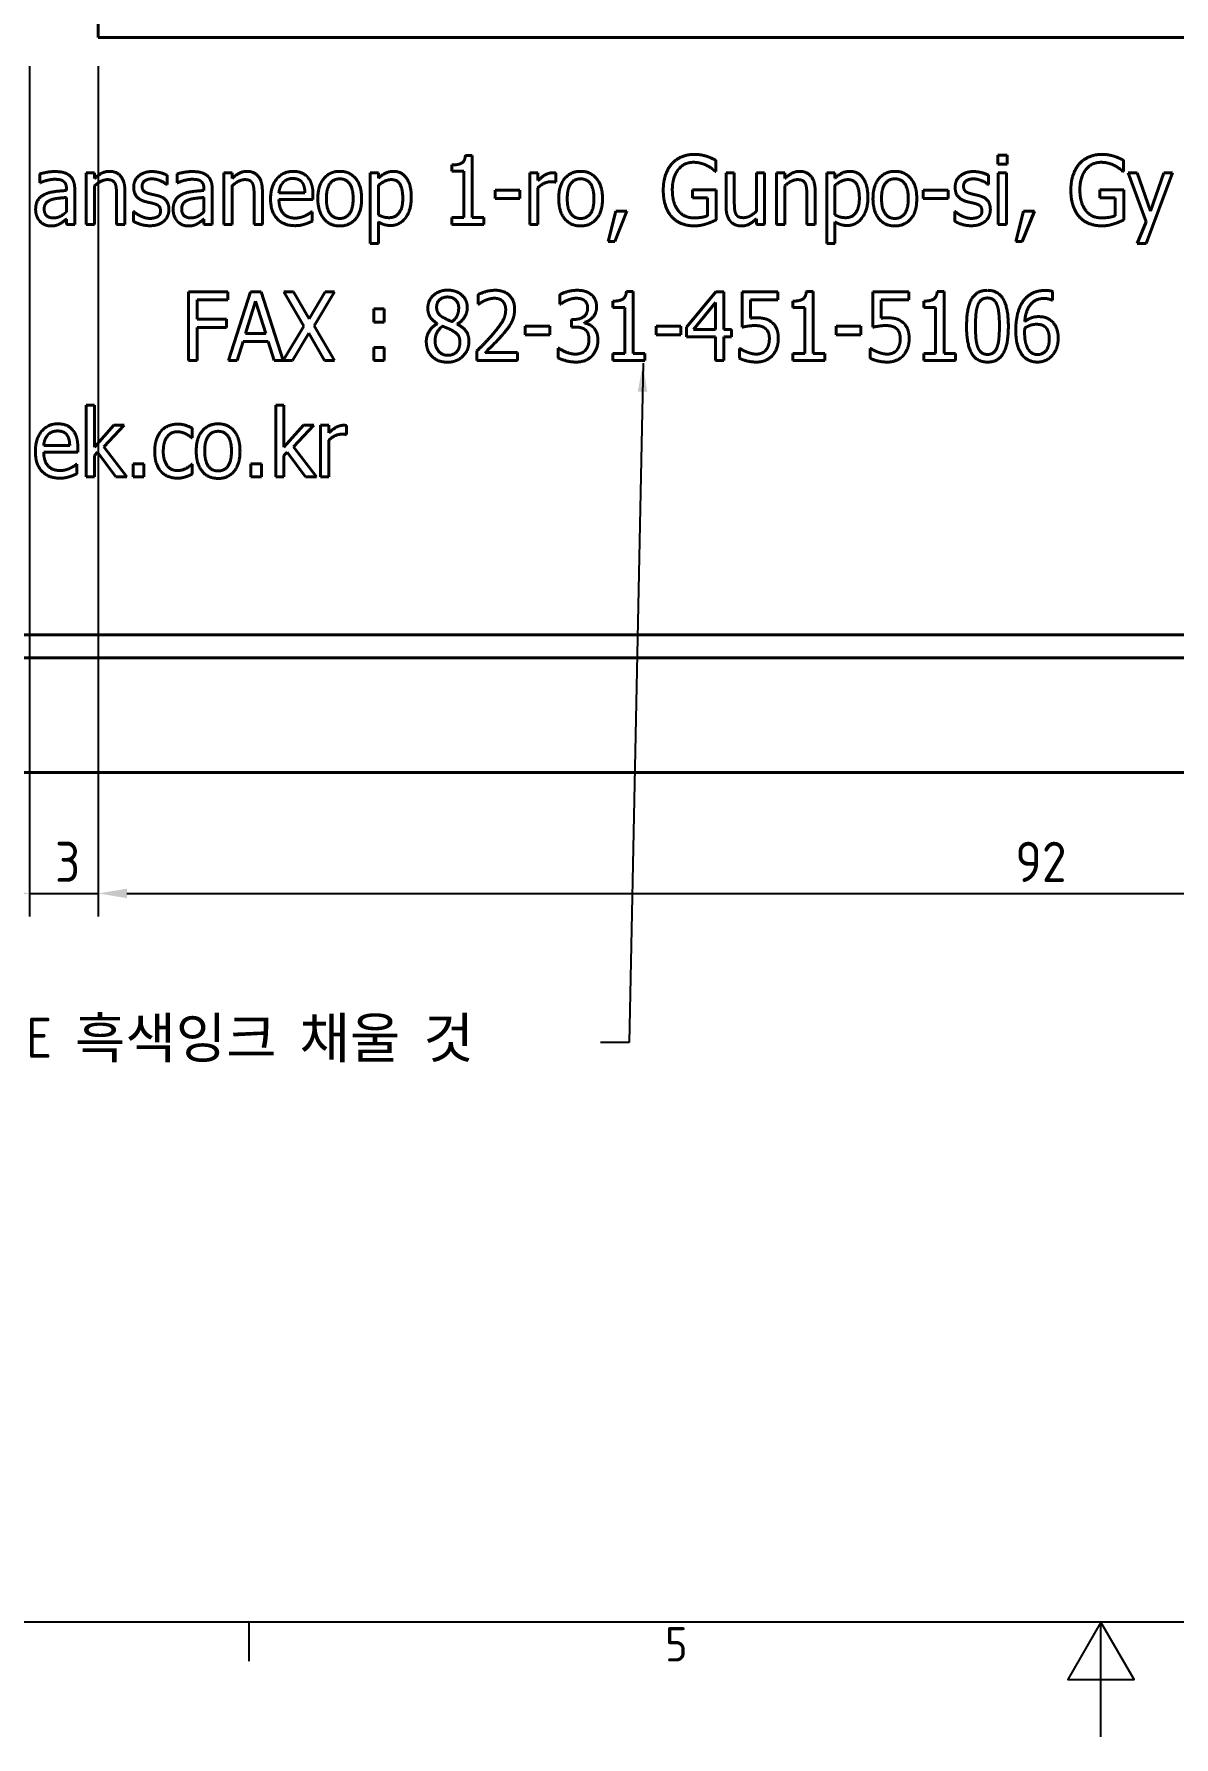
# Model space of a CAD drawing. Header units: millimetres. Extents: x 0 to 297, y 0 to 210.
# Drawn here: x 102 to 151.7, y 0 to 74.1 of the extents above; entities that cross this region are included whole.
import ezdxf

# ---------------------------------------------------------------- set-up
doc = ezdxf.new("R2010")
doc.units = ezdxf.units.MM
doc.header["$LTSCALE"] = 0.5
doc.layers.get('0').update_dxf_attribs({"color": 3, "lineweight": 25})
for name, color, linetype, lineweight in [('가시적인 것(ISO)', 3, 'Continuous', 40), ('경계(ISO)', 7, 'Continuous', 25), ('기호(ISO)', 5, 'Continuous', 25), ('치수(ISO)', 2, 'Continuous', 25)]:
    doc.layers.add(name, color=color, linetype=linetype, lineweight=lineweight)
doc.styles.add('문자 텍스트_M2B', font='isocp.shx')
doc.styles.add('치수 텍스트_PSTEK_POSCO', font='isocp.shx')
doc.dimstyles.new('치수_PSTEK_POSCO', dxfattribs={"dimscale": 0.5, "dimtxt": 3.5, "dimasz": 2.5, "dimexe": 2, "dimexo": 2.5, "dimgap": 1, "dimtad": 1, "dimrnd": 1e-08, "dimdsep": 46, "dimtxsty": '치수 텍스트_PSTEK_POSCO', "dimcen": 0.09, "dimdle": 10, "dimclrd": 7, "dimclre": 7, "dimclrt": 2, "dimadec": 1, "dimazin": 2, "dimtfac": 1, "dimtmove": 0, "dimatfit": 3, "dimfxl": 0, "dimtolj": 1, "dimlwd": -1, "dimlwe": -1, "dimarcsym": 0})
doc.dimstyles.new('치수_PSTEK_POSCO$7', dxfattribs={"dimscale": 0.5, "dimtxt": 3.5, "dimasz": 2.5, "dimexe": 2, "dimexo": 2.5, "dimgap": 1, "dimtad": 1, "dimrnd": 1e-08, "dimdsep": 46, "dimtxsty": '치수 텍스트_PSTEK_POSCO', "dimcen": 0.09, "dimdle": 10, "dimclrd": 7, "dimclre": 7, "dimclrt": 2, "dimadec": 1, "dimazin": 2, "dimtfac": 1, "dimtmove": 0, "dimatfit": 3, "dimfxl": 0, "dimtolj": 1, "dimlwd": -1, "dimlwe": -1, "dimarcsym": 0})

# ---------------------------------------------------------------- blocks, each defined once
blk = doc.blocks.new('경계 Default Border')
at = {"layer": '경계(ISO)'}
blk.add_line((222.75, 10), (222.75, 6.6), dxfattribs=at)
at = {"layer": '경계(ISO)', "flags": 128}
for points in [[(10, 10), (10, 410), (584, 410), (584, 10), (10, 10)], [(297, 0), (297, 10), (294.11, 5), (299.89, 5), (297, 10)]]:
    blk.add_lwpolyline(points, dxfattribs=at)
at = {"layer": '경계(ISO)', "color": 2, "insert": (259.02, 6.57), "char_height": 3, "attachment_point": 7, "style": '문자 텍스트_M2B'}
blk.add_mtext('5', dxfattribs=at)
blk = doc.blocks.new('*D28')
at = {"layer": 'Defpoints', "color": 0, "transparency": 16777216}
for p in [(101.815, 73.988), (104.815, 73.988), (104.815, 36.723)]:
    blk.add_point(p, dxfattribs=at)
at = {"layer": '치수(ISO)', "color": 7, "transparency": 16777216}
for p, q in [((101.815, 72.738), (101.815, 35.723)), ((104.815, 72.738), (104.815, 35.723)), ((100.565, 36.723), (99.315, 36.723)), ((101.815, 36.723), (104.815, 36.723)), ((106.065, 36.723), (107.315, 36.723))]:
    blk.add_line(p, q, dxfattribs=at)
for points in [[(100.565, 36.932), (100.565, 36.515), (101.815, 36.723)], [(106.065, 36.932), (106.065, 36.515), (104.815, 36.723)]]:
    blk.add_solid(points, dxfattribs=at)
at = {"layer": '치수(ISO)', "color": 2, "transparency": 16777216, "insert": (102.928, 38.098), "char_height": 1.75, "attachment_point": 4, "style": '치수 텍스트_PSTEK_POSCO'}
blk.add_mtext('\\A1;3', dxfattribs=at)
blk = doc.blocks.new('*D29')
at = {"layer": 'Defpoints', "color": 0, "transparency": 16777216}
for p in [(104.815, 73.988), (196.815, 73.988), (196.815, 36.723)]:
    blk.add_point(p, dxfattribs=at)
at = {"layer": '치수(ISO)', "color": 7, "transparency": 16777216}
for p, q in [((104.815, 72.738), (104.815, 35.723)), ((196.815, 72.738), (196.815, 35.723)), ((106.065, 36.723), (195.565, 36.723))]:
    blk.add_line(p, q, dxfattribs=at)
for points in [[(106.065, 36.932), (106.065, 36.515), (104.815, 36.723)], [(195.565, 36.932), (195.565, 36.515), (196.815, 36.723)]]:
    blk.add_solid(points, dxfattribs=at)
at = {"layer": '치수(ISO)', "color": 2, "transparency": 16777216, "insert": (144.768, 38.099), "char_height": 1.75, "attachment_point": 4, "style": '치수 텍스트_PSTEK_POSCO'}
blk.add_mtext('\\A1;92', dxfattribs=at)

msp = doc.modelspace()

# ---------------------------------------------------------------- linework, layer by layer
at = {"layer": '가시적인 것(ISO)'}
for p, q in [((104.8147, 73.9881), (104.8147, 121.9881)), ((196.8147, 73.9881), (104.8147, 73.9881)), ((120.2223, 68.1636), (120.2223, 68.4383)), ((120.8106, 68.8564), (121.1072, 68.8564)), ((121.1072, 68.8564), (121.1072, 66.153)), ((131.7215, 68.6425), (131.7215, 68.1611)), ((144.0011, 68.4723), (144.0011, 68.8662)), ((144.0011, 68.8662), (144.4095, 68.8662)), ((144.4095, 68.4723), (144.0011, 68.4723)), ((144.4095, 68.8662), (144.4095, 68.4723)), ((149.4784, 68.6425), (149.4784, 68.1611)), ((102.2636, 67.6628), (102.2636, 68.0493)), ((102.2855, 67.6628), (102.2636, 67.6628)), ((104.296, 68.0979), (104.6558, 68.0979)), ((104.296, 65.8467), (104.296, 68.0979)), ((104.6558, 68.0979), (104.6558, 67.8475)), ((104.6558, 67.5291), (104.6558, 65.8467)), ((107.8163, 67.5825), (107.7968, 67.5825)), ((107.8163, 67.9885), (107.8163, 67.5825)), ((108.2539, 67.6628), (108.2539, 68.0493)), ((108.2758, 67.6628), (108.2539, 67.6628)), ((110.2863, 68.0979), (110.6461, 68.0979)), ((110.2863, 65.8467), (110.2863, 68.0979)), ((110.6461, 68.0979), (110.6461, 67.8475)), ((110.6461, 67.5291), (110.6461, 65.8467)), ((116.6607, 68.0979), (117.0205, 68.0979)), ((116.6607, 65.0177), (116.6607, 68.0979)), ((117.0205, 68.0979), (117.0205, 67.8621)), ((117.0205, 67.5461), (117.0205, 66.2673)), ((120.7401, 68.1636), (120.2223, 68.1636)), ((120.7401, 66.153), (120.7401, 68.1636)), ((123.6137, 68.0979), (123.9735, 68.0979)), ((123.6137, 65.8467), (123.6137, 68.0979)), ((123.9735, 68.0979), (123.9735, 67.7624)), ((124.7466, 67.6919), (124.7271, 67.6919)), ((124.7466, 68.0858), (124.7466, 67.6919)), ((131.7215, 68.1611), (131.6899, 68.1611)), ((132.1664, 66.6368), (132.1664, 68.0979)), ((132.1664, 68.0979), (132.5262, 68.0979)), ((132.5262, 68.0979), (132.5262, 66.8143)), ((133.4865, 66.4156), (133.4865, 68.0979)), ((133.4865, 68.0979), (133.8463, 68.0979)), ((133.8463, 68.0979), (133.8463, 65.8467)), ((134.3665, 65.8467), (134.3665, 68.0979)), ((134.3665, 68.0979), (134.7263, 68.0979)), ((134.7263, 68.0979), (134.7263, 67.8475)), ((134.7263, 67.5291), (134.7263, 65.8467)), ((136.5521, 65.0177), (136.5521, 68.0979)), ((136.5521, 68.0979), (136.9119, 68.0979)), ((136.9119, 68.0979), (136.9119, 67.8621)), ((136.9119, 67.5461), (136.9119, 66.2673)), ((143.6023, 67.5825), (143.5829, 67.5825)), ((143.6023, 67.9885), (143.6023, 67.5825)), ((144.0229, 65.8467), (144.0229, 68.0979)), ((144.0229, 68.0979), (144.3827, 68.0979)), ((144.3827, 68.0979), (144.3827, 65.8467)), ((149.4784, 68.1611), (149.4468, 68.1611)), ((150.4654, 65.9585), (149.6899, 68.0979)), ((149.6899, 68.0979), (150.0788, 68.0979)), ((150.0788, 68.0979), (150.6599, 66.4326)), ((151.6177, 68.0979), (150.4678, 65.0177)), ((150.6599, 66.4326), (151.2409, 68.0979)), ((151.2409, 68.0979), (151.6177, 68.0979)), ((103.4305, 67.3273), (103.4305, 67.4002)), ((103.4305, 66.401), (103.4305, 67.0258)), ((103.7904, 67.3856), (103.7904, 65.8467)), ((105.6161, 65.8467), (105.6161, 67.1303)), ((105.9759, 67.3078), (105.9759, 65.8467)), ((109.4208, 67.3273), (109.4208, 67.4002)), ((109.4208, 66.401), (109.4208, 67.0258)), ((109.7806, 67.3856), (109.7806, 65.8467)), ((111.6064, 65.8467), (111.6064, 67.1303)), ((111.9662, 67.3078), (111.9662, 65.8467)), ((112.6882, 67.2227), (113.8211, 67.2227)), ((114.1712, 66.9334), (112.6882, 66.9334)), ((114.1712, 67.1401), (114.1712, 66.9334)), ((122.104, 66.9772), (122.104, 67.3419)), ((122.104, 67.3419), (123.1834, 67.3419)), ((123.1834, 66.9772), (122.104, 66.9772)), ((123.1834, 67.3419), (123.1834, 66.9772)), ((123.9735, 67.444), (123.9735, 65.8467)), ((130.7004, 67.0064), (130.7004, 67.3564)), ((130.7004, 67.3564), (131.7336, 67.3564)), ((131.3592, 67.0064), (130.7004, 67.0064)), ((131.3592, 66.2308), (131.3592, 67.0064)), ((131.7336, 67.3564), (131.7336, 66.0461)), ((135.6866, 65.8467), (135.6866, 67.1303)), ((136.0464, 67.3078), (136.0464, 65.8467)), ((140.7579, 66.9772), (140.7579, 67.3419)), ((140.7579, 67.3419), (141.8374, 67.3419)), ((141.8374, 66.9772), (140.7579, 66.9772)), ((141.8374, 67.3419), (141.8374, 66.9772)), ((148.4573, 67.0064), (148.4573, 67.3564)), ((148.4573, 67.3564), (149.4905, 67.3564)), ((149.1161, 67.0064), (148.4573, 67.0064)), ((149.1161, 66.2308), (149.1161, 67.0064)), ((149.4905, 67.3564), (149.4905, 66.0461)), ((103.4305, 65.8467), (103.4305, 66.085)), ((106.3503, 65.9829), (106.3503, 66.4083)), ((106.3503, 66.4083), (106.3698, 66.4083)), ((109.4208, 65.8467), (109.4208, 66.085)), ((114.108, 66.3986), (114.1299, 66.3986)), ((114.1299, 66.3986), (114.1299, 65.9853)), ((120.2223, 65.8467), (120.2223, 66.153)), ((120.2223, 66.153), (120.7401, 66.153)), ((121.1072, 66.153), (121.6129, 66.153)), ((121.6129, 66.153), (121.6129, 65.8467)), ((127.0343, 65.1004), (127.3698, 66.4205)), ((127.8487, 66.4205), (127.3139, 65.1004)), ((127.3698, 66.4205), (127.8487, 66.4205)), ((133.4865, 65.8467), (133.4865, 66.0947)), ((142.1364, 65.9829), (142.1364, 66.4083)), ((142.1364, 66.4083), (142.1558, 66.4083)), ((144.7912, 65.1004), (145.1267, 66.4205)), ((145.6056, 66.4205), (145.0707, 65.1004)), ((145.1267, 66.4205), (145.6056, 66.4205)), ((103.7904, 65.8467), (103.4305, 65.8467)), ((104.6558, 65.8467), (104.296, 65.8467)), ((105.9759, 65.8467), (105.6161, 65.8467)), ((109.7806, 65.8467), (109.4208, 65.8467)), ((110.6461, 65.8467), (110.2863, 65.8467)), ((111.9662, 65.8467), (111.6064, 65.8467)), ((117.0205, 65.961), (117.0205, 65.0177)), ((121.6129, 65.8467), (120.2223, 65.8467)), ((123.9735, 65.8467), (123.6137, 65.8467)), ((133.8463, 65.8467), (133.4865, 65.8467)), ((134.7263, 65.8467), (134.3665, 65.8467)), ((136.0464, 65.8467), (135.6866, 65.8467)), ((136.9119, 65.961), (136.9119, 65.0177)), ((144.3827, 65.8467), (144.0229, 65.8467)), ((150.0837, 65.0177), (150.4654, 65.9585)), ((117.0205, 65.0177), (116.6607, 65.0177)), ((127.3139, 65.1004), (127.0343, 65.1004)), ((136.9119, 65.0177), (136.5521, 65.0177)), ((145.0707, 65.1004), (144.7912, 65.1004)), ((150.4678, 65.0177), (150.0837, 65.0177)), ((108.7523, 59.9201), (108.7523, 62.9201)), ((108.7523, 62.9201), (110.4589, 62.9201)), ((110.4589, 62.5651), (109.1315, 62.5651)), ((109.1315, 62.5651), (109.1315, 61.7191)), ((110.4589, 62.9201), (110.4589, 62.5651)), ((110.4857, 59.9201), (111.4459, 62.9201)), ((111.6696, 62.5116), (111.232, 61.0991)), ((111.4459, 62.9201), (111.9152, 62.9201)), ((112.1096, 61.0991), (111.6696, 62.5116)), ((111.9152, 62.9201), (112.8729, 59.9279)), ((113.7774, 61.4201), (112.8949, 62.9201)), ((112.8949, 62.9201), (113.3276, 62.9201)), ((113.3276, 62.9201), (114.0083, 61.741)), ((114.0083, 61.741), (114.7036, 62.9201)), ((115.1121, 62.9201), (114.2199, 61.4395)), ((114.7036, 62.9201), (115.1121, 62.9201)), ((121.3722, 62.3755), (121.3722, 62.8034)), ((121.3941, 62.3755), (121.3722, 62.3755)), ((124.9289, 62.3731), (124.9289, 62.7985)), ((124.9508, 62.3731), (124.9289, 62.3731)), ((127.2361, 62.2369), (127.2361, 62.5116)), ((127.8244, 62.9298), (128.121, 62.9298)), ((128.121, 62.9298), (128.121, 60.2264)), ((130.4427, 61.3739), (131.7166, 62.9201)), ((131.702, 62.446), (130.7417, 61.2742)), ((131.702, 61.2742), (131.702, 62.446)), ((131.7166, 62.9201), (132.0691, 62.9201)), ((132.0691, 62.9201), (132.0691, 61.2742)), ((132.8617, 61.3739), (132.8617, 62.9201)), ((132.8617, 62.9201), (134.4249, 62.9201)), ((134.4249, 62.5675), (133.2288, 62.5675)), ((133.2288, 62.5675), (133.2288, 61.7677)), ((134.4249, 62.9201), (134.4249, 62.5675)), ((135.0764, 62.2369), (135.0764, 62.5116)), ((135.6647, 62.9298), (135.9613, 62.9298)), ((135.9613, 62.9298), (135.9613, 60.2264)), ((138.5626, 61.3739), (138.5626, 62.9201)), ((138.5626, 62.9201), (140.1258, 62.9201)), ((140.1258, 62.5675), (138.9297, 62.5675)), ((138.9297, 62.5675), (138.9297, 61.7677)), ((140.1258, 62.9201), (140.1258, 62.5675)), ((140.7774, 62.2369), (140.7774, 62.5116)), ((141.3657, 62.9298), (141.6623, 62.9298)), ((141.6623, 62.9298), (141.6623, 60.2264)), ((146.3884, 62.5481), (146.3714, 62.5481)), ((146.3884, 62.9346), (146.3884, 62.5481)), ((109.1315, 61.7191), (110.403, 61.7191)), ((110.403, 61.7191), (110.403, 61.3641)), ((116.8187, 61.5975), (116.8187, 62.1713)), ((116.8187, 62.1713), (117.2758, 62.1713)), ((117.2758, 61.5975), (116.8187, 61.5975)), ((117.2758, 62.1713), (117.2758, 61.5975)), ((125.4322, 61.3812), (125.4322, 61.7142)), ((125.4322, 61.7142), (125.5586, 61.7142)), ((126.0011, 61.5878), (126.0011, 61.5586)), ((127.7539, 62.2369), (127.2361, 62.2369)), ((127.7539, 60.2264), (127.7539, 62.2369)), ((135.5942, 62.2369), (135.0764, 62.2369)), ((135.5942, 60.2264), (135.5942, 62.2369)), ((141.2952, 62.2369), (140.7774, 62.2369)), ((141.2952, 60.2264), (141.2952, 62.2369)), ((110.403, 61.3641), (109.1315, 61.3641)), ((109.1315, 61.3641), (109.1315, 59.9201)), ((111.232, 61.0991), (112.1096, 61.0991)), ((112.8729, 59.9279), (113.7774, 61.4201)), ((113.984, 61.1186), (113.2766, 59.9201)), ((114.6793, 59.9201), (113.984, 61.1186)), ((114.2199, 61.4395), (115.1121, 59.9201)), ((119.5878, 61.5222), (119.5878, 61.5343)), ((120.4581, 61.5173), (120.4581, 61.5051)), ((123.4168, 61.0505), (123.4168, 61.4152)), ((123.4168, 61.4152), (124.4962, 61.4152)), ((124.4962, 61.0505), (123.4168, 61.0505)), ((124.4962, 61.4152), (124.4962, 61.0505)), ((125.5951, 61.3812), (125.4322, 61.3812)), ((129.1177, 61.0505), (129.1177, 61.4152)), ((129.1177, 61.4152), (130.1972, 61.4152)), ((130.1972, 61.0505), (129.1177, 61.0505)), ((130.1972, 61.4152), (130.1972, 61.0505)), ((130.4427, 60.9508), (130.4427, 61.3739)), ((131.702, 60.9508), (130.4427, 60.9508)), ((130.7417, 61.2742), (131.702, 61.2742)), ((131.702, 59.9201), (131.702, 60.9508)), ((132.0691, 61.2742), (132.407, 61.2742)), ((132.407, 60.9508), (132.0691, 60.9508)), ((132.0691, 60.9508), (132.0691, 59.9201)), ((132.407, 61.2742), (132.407, 60.9508)), ((136.9581, 61.0505), (136.9581, 61.4152)), ((136.9581, 61.4152), (138.0375, 61.4152)), ((138.0375, 61.0505), (136.9581, 61.0505)), ((138.0375, 61.4152), (138.0375, 61.0505)), ((111.1275, 60.7588), (110.8698, 59.9201)), ((112.2166, 60.7588), (111.1275, 60.7588)), ((112.4743, 59.9201), (112.2166, 60.7588)), ((116.8187, 59.9201), (116.8187, 60.4938)), ((116.8187, 60.4938), (117.2758, 60.4938)), ((117.2758, 60.4938), (117.2758, 59.9201)), ((121.3139, 59.9201), (121.3139, 60.3455)), ((121.6712, 60.2677), (123.074, 60.2677)), ((123.074, 60.2677), (123.074, 59.9201)), ((124.8511, 60.4671), (124.8779, 60.4671)), ((124.8511, 60.0416), (124.8511, 60.4671)), ((127.2361, 59.9201), (127.2361, 60.2264)), ((127.2361, 60.2264), (127.7539, 60.2264)), ((128.121, 60.2264), (128.6267, 60.2264)), ((128.6267, 60.2264), (128.6267, 59.9201)), ((132.745, 60.027), (132.745, 60.4525)), ((132.745, 60.4525), (132.7717, 60.4525)), ((135.0764, 59.9201), (135.0764, 60.2264)), ((135.0764, 60.2264), (135.5942, 60.2264)), ((135.9613, 60.2264), (136.467, 60.2264)), ((136.467, 60.2264), (136.467, 59.9201)), ((138.4459, 60.027), (138.4459, 60.4525)), ((138.4459, 60.4525), (138.4727, 60.4525)), ((140.7774, 59.9201), (140.7774, 60.2264)), ((140.7774, 60.2264), (141.2952, 60.2264)), ((141.6623, 60.2264), (142.168, 60.2264)), ((142.168, 60.2264), (142.168, 59.9201)), ((109.1315, 59.9201), (108.7523, 59.9201)), ((110.8698, 59.9201), (110.4857, 59.9201)), ((113.2766, 59.9201), (112.4743, 59.9201)), ((115.1121, 59.9201), (114.6793, 59.9201)), ((117.2758, 59.9201), (116.8187, 59.9201)), ((123.074, 59.9201), (121.3139, 59.9201)), ((128.6267, 59.9201), (127.2361, 59.9201)), ((132.0691, 59.9201), (131.702, 59.9201)), ((136.467, 59.9201), (135.0764, 59.9201)), ((142.168, 59.9201), (140.7774, 59.9201)), ((104.2863, 54.8544), (104.2863, 57.9881)), ((104.2863, 57.9881), (104.6461, 57.9881)), ((104.6461, 57.9881), (104.6461, 56.1551)), ((112.5472, 54.8544), (112.5472, 57.9881)), ((112.5472, 57.9881), (112.907, 57.9881)), ((112.907, 57.9881), (112.907, 56.1551)), ((104.6461, 56.1551), (105.4921, 57.1056)), ((105.9395, 57.1056), (105.0618, 56.1648)), ((105.4921, 57.1056), (105.9395, 57.1056)), ((112.907, 56.1551), (113.7531, 57.1056)), ((114.2004, 57.1056), (113.3228, 56.1648)), ((113.7531, 57.1056), (114.2004, 57.1056)), ((114.4994, 54.8544), (114.4994, 57.1056)), ((114.4994, 57.1056), (114.8592, 57.1056)), ((114.8592, 57.1056), (114.8592, 56.7701)), ((115.6323, 57.0935), (115.6323, 56.6996)), ((108.9054, 56.5586), (108.8835, 56.5586)), ((108.9054, 56.9841), (108.9054, 56.5586)), ((114.8592, 56.4517), (114.8592, 54.8544)), ((115.6323, 56.6996), (115.6129, 56.6996)), ((102.4411, 56.2304), (103.574, 56.2304)), ((103.9241, 55.9411), (102.4411, 55.9411)), ((103.9241, 56.1478), (103.9241, 55.9411)), ((104.7871, 55.9411), (104.6461, 55.7953)), ((104.6461, 55.7953), (104.6461, 54.8544)), ((105.5845, 54.8544), (104.7871, 55.9411)), ((105.0618, 56.1648), (106.0586, 54.8544)), ((113.0481, 55.9411), (112.907, 55.7953)), ((112.907, 55.7953), (112.907, 54.8544)), ((113.8455, 54.8544), (113.0481, 55.9411)), ((113.3228, 56.1648), (114.3195, 54.8544)), ((103.8609, 55.4063), (103.8827, 55.4063)), ((103.8827, 55.4063), (103.8827, 54.993)), ((106.343, 54.8544), (106.343, 55.4282)), ((106.343, 55.4282), (106.8001, 55.4282)), ((106.8001, 55.4282), (106.8001, 54.8544)), ((108.8835, 55.4063), (108.9054, 55.4063)), ((108.9054, 55.4063), (108.9054, 54.9808)), ((111.4654, 54.8544), (111.4654, 55.4282)), ((111.4654, 55.4282), (111.9224, 55.4282)), ((111.9224, 55.4282), (111.9224, 54.8544)), ((104.6461, 54.8544), (104.2863, 54.8544)), ((106.0586, 54.8544), (105.5845, 54.8544)), ((106.8001, 54.8544), (106.343, 54.8544)), ((111.9224, 54.8544), (111.4654, 54.8544)), ((112.907, 54.8544), (112.5472, 54.8544)), ((114.3195, 54.8544), (113.8455, 54.8544)), ((114.8592, 54.8544), (114.4994, 54.8544)), ((195.8986, 47.9881), (57.7307, 47.9881)), ((56.8147, 46.9881), (196.8147, 46.9881)), ((206.8147, 41.9881), (46.8147, 41.9881))]:
    msp.add_line(p, q, dxfattribs=at)
for points in [[(120.2223, 68.4383), (120.5164, 68.4383), (120.7936, 68.6133), (120.8106, 68.8564)], [(129.4314, 67.3491), (129.4314, 67.7114), (129.6234, 68.2851), (129.8033, 68.4893)], [(129.8033, 68.4893), (129.9784, 68.6863), (130.4865, 68.9002), (130.7904, 68.9002)], [(130.7442, 68.555), (130.3333, 68.555), (129.8252, 67.9034), (129.8252, 67.3613)], [(131.3301, 68.414), (131.2134, 68.4748), (130.9168, 68.555), (130.7442, 68.555)], [(130.7904, 68.9002), (130.9338, 68.9002), (131.1964, 68.8564), (131.3179, 68.8175)], [(131.3179, 68.8175), (131.4127, 68.7884), (131.6485, 68.6814), (131.7215, 68.6425)], [(131.6899, 68.1611), (131.6194, 68.2268), (131.4662, 68.3459), (131.3301, 68.414)], [(147.1882, 67.3491), (147.1882, 67.7114), (147.3803, 68.2851), (147.5602, 68.4893)], [(147.5602, 68.4893), (147.7352, 68.6863), (148.2434, 68.9002), (148.5472, 68.9002)], [(148.5011, 68.555), (148.0902, 68.555), (147.5821, 67.9034), (147.5821, 67.3613)], [(149.087, 68.414), (148.9703, 68.4748), (148.6737, 68.555), (148.5011, 68.555)], [(148.5472, 68.9002), (148.6907, 68.9002), (148.9532, 68.8564), (149.0748, 68.8175)], [(149.0748, 68.8175), (149.1696, 68.7884), (149.4054, 68.6814), (149.4784, 68.6425)], [(149.4468, 68.1611), (149.3763, 68.2268), (149.2231, 68.3459), (149.087, 68.414)], [(102.2636, 68.0493), (102.3633, 68.0785), (102.7352, 68.1514), (102.9152, 68.1514)], [(102.9127, 67.8159), (102.7887, 67.8159), (102.4532, 67.7381), (102.2855, 67.6628)], [(103.2847, 67.7406), (103.2166, 67.7867), (103.0173, 67.8159), (102.9127, 67.8159)], [(102.9152, 68.1514), (103.1364, 68.1514), (103.4378, 68.0785), (103.5594, 67.9837)], [(103.4305, 67.4002), (103.4305, 67.5315), (103.3552, 67.6944), (103.2847, 67.7406)], [(103.5594, 67.9837), (103.6761, 67.8913), (103.7904, 67.5971), (103.7904, 67.3856)], [(104.6558, 67.8475), (104.8163, 68.0007), (105.1299, 68.1611), (105.3049, 68.1611)], [(105.2101, 67.8013), (105.0764, 67.8013), (104.792, 67.6506), (104.6558, 67.5291)], [(105.5481, 67.6336), (105.5043, 67.7187), (105.3463, 67.8013), (105.2101, 67.8013)], [(105.3049, 68.1611), (105.621, 68.1611), (105.9759, 67.7235), (105.9759, 67.3078)], [(105.6161, 67.1303), (105.6161, 67.2859), (105.5869, 67.5534), (105.5481, 67.6336)], [(106.36, 67.4658), (106.36, 67.7697), (106.7952, 68.1514), (107.1575, 68.1514)], [(106.8268, 66.8556), (106.5813, 66.931), (106.36, 67.2422), (106.36, 67.4658)], [(107.1502, 67.8329), (106.9727, 67.8329), (106.7271, 67.6749), (106.7271, 67.5169)], [(106.7271, 67.5169), (106.7271, 67.3735), (106.873, 67.2349), (107.0335, 67.1911)], [(107.7968, 67.5825), (107.6607, 67.6992), (107.3203, 67.8329), (107.1502, 67.8329)], [(107.1575, 68.1514), (107.3349, 68.1514), (107.6947, 68.059), (107.8163, 67.9885)], [(108.2539, 68.0493), (108.3536, 68.0785), (108.7255, 68.1514), (108.9054, 68.1514)], [(108.903, 67.8159), (108.779, 67.8159), (108.4435, 67.7381), (108.2758, 67.6628)], [(109.275, 67.7406), (109.2069, 67.7867), (109.0075, 67.8159), (108.903, 67.8159)], [(108.9054, 68.1514), (109.1267, 68.1514), (109.4281, 68.0785), (109.5497, 67.9837)], [(109.4208, 67.4002), (109.4208, 67.5315), (109.3455, 67.6944), (109.275, 67.7406)], [(109.5497, 67.9837), (109.6664, 67.8913), (109.7806, 67.5971), (109.7806, 67.3856)], [(110.6461, 67.8475), (110.8066, 68.0007), (111.1202, 68.1611), (111.2952, 68.1611)], [(111.2004, 67.8013), (111.0667, 67.8013), (110.7823, 67.6506), (110.6461, 67.5291)], [(111.5383, 67.6336), (111.4946, 67.7187), (111.3365, 67.8013), (111.2004, 67.8013)], [(111.2952, 68.1611), (111.6113, 68.1611), (111.9662, 67.7235), (111.9662, 67.3078)], [(111.6064, 67.1303), (111.6064, 67.2859), (111.5772, 67.5534), (111.5383, 67.6336)], [(112.3236, 66.9602), (112.3236, 67.5096), (112.8706, 68.1611), (113.313, 68.1611)], [(112.8657, 67.6725), (112.7831, 67.5825), (112.7004, 67.3662), (112.6882, 67.2227)], [(113.2912, 67.85), (113.1477, 67.85), (112.9459, 67.76), (112.8657, 67.6725)], [(113.6996, 67.6749), (113.6364, 67.76), (113.437, 67.85), (113.2912, 67.85)], [(113.313, 68.1611), (113.5124, 68.1611), (113.8187, 68.0396), (113.933, 67.9107)], [(113.8211, 67.2227), (113.8163, 67.3759), (113.7555, 67.5996), (113.6996, 67.6749)], [(113.933, 67.9107), (114.0497, 67.7819), (114.1712, 67.4099), (114.1712, 67.1401)], [(114.3827, 66.9723), (114.3827, 67.5363), (114.9079, 68.1611), (115.3382, 68.1611)], [(115.3382, 67.8354), (115.0586, 67.8354), (114.7547, 67.4099), (114.7547, 66.9723)], [(115.3382, 68.1611), (115.7709, 68.1611), (116.2912, 67.5388), (116.2912, 66.9723)], [(115.9192, 66.9723), (115.9192, 67.4099), (115.6177, 67.8354), (115.3382, 67.8354)], [(117.0205, 67.8621), (117.1542, 67.991), (117.4824, 68.1611), (117.6745, 68.1611)], [(117.587, 67.8013), (117.4338, 67.8013), (117.1493, 67.6579), (117.0205, 67.5461)], [(118.0829, 66.9893), (118.0829, 67.3759), (117.8495, 67.8013), (117.587, 67.8013)], [(117.6745, 68.1611), (118.044, 68.1611), (118.4549, 67.5485), (118.4549, 67.0331)], [(123.9735, 67.7624), (124.1704, 67.9472), (124.4646, 68.0979), (124.6007, 68.0979)], [(124.5351, 67.709), (124.3892, 67.709), (124.1023, 67.5752), (123.9735, 67.444)], [(124.7271, 67.6919), (124.6882, 67.7041), (124.5983, 67.709), (124.5351, 67.709)], [(124.6007, 68.0979), (124.6566, 68.0979), (124.7126, 68.0931), (124.7466, 68.0858)], [(124.8754, 66.9723), (124.8754, 67.5363), (125.4006, 68.1611), (125.8309, 68.1611)], [(125.8309, 67.8354), (125.5513, 67.8354), (125.2474, 67.4099), (125.2474, 66.9723)], [(125.8309, 68.1611), (126.2636, 68.1611), (126.7839, 67.5388), (126.7839, 66.9723)], [(126.4119, 66.9723), (126.4119, 67.4099), (126.1105, 67.8354), (125.8309, 67.8354)], [(134.7263, 67.8475), (134.8868, 68.0007), (135.2004, 68.1611), (135.3754, 68.1611)], [(135.2806, 67.8013), (135.1469, 67.8013), (134.8625, 67.6506), (134.7263, 67.5291)], [(135.6186, 67.6336), (135.5748, 67.7187), (135.4168, 67.8013), (135.2806, 67.8013)], [(135.3754, 68.1611), (135.6915, 68.1611), (136.0464, 67.7235), (136.0464, 67.3078)], [(135.6866, 67.1303), (135.6866, 67.2859), (135.6575, 67.5534), (135.6186, 67.6336)], [(136.9119, 67.8621), (137.0456, 67.991), (137.3738, 68.1611), (137.5659, 68.1611)], [(137.4784, 67.8013), (137.3252, 67.8013), (137.0408, 67.6579), (136.9119, 67.5461)], [(137.9743, 66.9893), (137.9743, 67.3759), (137.7409, 67.8013), (137.4784, 67.8013)], [(137.5659, 68.1611), (137.9354, 68.1611), (138.3463, 67.5485), (138.3463, 67.0331)], [(138.5675, 66.9723), (138.5675, 67.5363), (139.0926, 68.1611), (139.5229, 68.1611)], [(139.5229, 67.8354), (139.2434, 67.8354), (138.9395, 67.4099), (138.9395, 66.9723)], [(139.5229, 68.1611), (139.9557, 68.1611), (140.4759, 67.5388), (140.4759, 66.9723)], [(140.104, 66.9723), (140.104, 67.4099), (139.8025, 67.8354), (139.5229, 67.8354)], [(142.1461, 67.4658), (142.1461, 67.7697), (142.5813, 68.1514), (142.9435, 68.1514)], [(142.6129, 66.8556), (142.3673, 66.931), (142.1461, 67.2422), (142.1461, 67.4658)], [(142.9362, 67.8329), (142.7588, 67.8329), (142.5132, 67.6749), (142.5132, 67.5169)], [(142.5132, 67.5169), (142.5132, 67.3735), (142.6591, 67.2349), (142.8195, 67.1911)], [(143.5829, 67.5825), (143.4468, 67.6992), (143.1064, 67.8329), (142.9362, 67.8329)], [(142.9435, 68.1514), (143.121, 68.1514), (143.4808, 68.059), (143.6023, 67.9885)], [(102.0886, 66.4983), (102.0886, 66.7316), (102.2758, 67.0623), (102.4775, 67.1571)], [(102.7912, 66.9334), (102.6477, 66.8872), (102.4605, 66.6952), (102.4605, 66.525)], [(102.4775, 67.1571), (102.6575, 67.2446), (103.1485, 67.3103), (103.4305, 67.3273)], [(103.4305, 67.0258), (103.3017, 67.0137), (102.9103, 66.9723), (102.7912, 66.9334)], [(107.2109, 66.7632), (107.1429, 66.7827), (106.9192, 66.8289), (106.8268, 66.8556)], [(107.0335, 67.1911), (107.1137, 67.1692), (107.3106, 67.1255), (107.4176, 67.0987)], [(107.527, 66.4448), (107.527, 66.5809), (107.3884, 66.7171), (107.2109, 66.7632)], [(107.4176, 67.0987), (107.6558, 67.0355), (107.8941, 66.7462), (107.8941, 66.4958)], [(108.0788, 66.4983), (108.0788, 66.7316), (108.266, 67.0623), (108.4678, 67.1571)], [(108.7814, 66.9334), (108.638, 66.8872), (108.4508, 66.6952), (108.4508, 66.525)], [(108.4678, 67.1571), (108.6477, 67.2446), (109.1388, 67.3103), (109.4208, 67.3273)], [(109.4208, 67.0258), (109.292, 67.0137), (108.9006, 66.9723), (108.7814, 66.9334)], [(113.3981, 65.7957), (112.8876, 65.7957), (112.3236, 66.401), (112.3236, 66.9602)], [(112.6882, 66.9334), (112.6882, 66.542), (113.0626, 66.1263), (113.3957, 66.1263)], [(115.3382, 65.7835), (114.8933, 65.7835), (114.3827, 66.4229), (114.3827, 66.9723)], [(114.7547, 66.9723), (114.7547, 66.5469), (115.0586, 66.1093), (115.3382, 66.1093)], [(116.2912, 66.9723), (116.2912, 66.4034), (115.7709, 65.7835), (115.3382, 65.7835)], [(115.3382, 66.1093), (115.6153, 66.1093), (115.9192, 66.5396), (115.9192, 66.9723)], [(117.4921, 66.1433), (117.7717, 66.1433), (118.0829, 66.5761), (118.0829, 66.9893)], [(118.4549, 67.0331), (118.4549, 66.4691), (117.9443, 65.803), (117.5529, 65.803)], [(125.8309, 65.7835), (125.386, 65.7835), (124.8754, 66.4229), (124.8754, 66.9723)], [(125.2474, 66.9723), (125.2474, 66.5469), (125.5513, 66.1093), (125.8309, 66.1093)], [(126.7839, 66.9723), (126.7839, 66.4034), (126.2636, 65.7835), (125.8309, 65.7835)], [(125.8309, 66.1093), (126.108, 66.1093), (126.4119, 66.5396), (126.4119, 66.9723)], [(129.8033, 66.1798), (129.6234, 66.3791), (129.4314, 66.9675), (129.4314, 67.3491)], [(129.8252, 67.3613), (129.8252, 67.0598), (129.9589, 66.6077), (130.0853, 66.4521)], [(132.5262, 66.8143), (132.5262, 66.6344), (132.5505, 66.3986), (132.5942, 66.3111)], [(137.3835, 66.1433), (137.6631, 66.1433), (137.9743, 66.5761), (137.9743, 66.9893)], [(138.3463, 67.0331), (138.3463, 66.4691), (137.8357, 65.803), (137.4443, 65.803)], [(139.5229, 65.7835), (139.078, 65.7835), (138.5675, 66.4229), (138.5675, 66.9723)], [(138.9395, 66.9723), (138.9395, 66.5469), (139.2434, 66.1093), (139.5229, 66.1093)], [(140.4759, 66.9723), (140.4759, 66.4034), (139.9557, 65.7835), (139.5229, 65.7835)], [(139.5229, 66.1093), (139.8001, 66.1093), (140.104, 66.5396), (140.104, 66.9723)], [(142.997, 66.7632), (142.9289, 66.7827), (142.7053, 66.8289), (142.6129, 66.8556)], [(142.8195, 67.1911), (142.8998, 67.1692), (143.0967, 67.1255), (143.2036, 67.0987)], [(143.313, 66.4448), (143.313, 66.5809), (143.1745, 66.7171), (142.997, 66.7632)], [(143.2036, 67.0987), (143.4419, 67.0355), (143.6801, 66.7462), (143.6801, 66.4958)], [(147.5602, 66.1798), (147.3803, 66.3791), (147.1882, 66.9675), (147.1882, 67.3491)], [(147.5821, 67.3613), (147.5821, 67.0598), (147.7158, 66.6077), (147.8422, 66.4521)], [(102.2782, 65.9829), (102.1907, 66.0752), (102.0886, 66.3475), (102.0886, 66.4983)], [(102.4605, 66.525), (102.4605, 66.3305), (102.6672, 66.1336), (102.8665, 66.1336)], [(102.8665, 66.1336), (103.0343, 66.1336), (103.3114, 66.2867), (103.4305, 66.401)], [(103.4305, 66.085), (103.3868, 66.0509), (103.2385, 65.9294), (103.1704, 65.8929)], [(106.3698, 66.4083), (106.416, 66.3694), (106.5399, 66.277), (106.6421, 66.226)], [(106.6421, 66.226), (106.7344, 66.1798), (106.9532, 66.1117), (107.0724, 66.1117)], [(107.6801, 65.9974), (107.5659, 65.8978), (107.2766, 65.7932), (107.0602, 65.7932)], [(107.0724, 66.1117), (107.1575, 66.1117), (107.3544, 66.1555), (107.4006, 66.1871)], [(107.4006, 66.1871), (107.4686, 66.2333), (107.527, 66.3378), (107.527, 66.4448)], [(107.8941, 66.4958), (107.8941, 66.35), (107.7847, 66.0923), (107.6801, 65.9974)], [(108.2685, 65.9829), (108.181, 66.0752), (108.0788, 66.3475), (108.0788, 66.4983)], [(108.4508, 66.525), (108.4508, 66.3305), (108.6575, 66.1336), (108.8568, 66.1336)], [(108.8568, 66.1336), (109.0246, 66.1336), (109.3017, 66.2867), (109.4208, 66.401)], [(109.4208, 66.085), (109.3771, 66.0509), (109.2288, 65.9294), (109.1607, 65.8929)], [(113.3957, 66.1263), (113.5124, 66.1263), (113.7409, 66.1822), (113.8333, 66.226)], [(114.1299, 65.9853), (114.0667, 65.9585), (113.8795, 65.8808), (113.8041, 65.8589)], [(113.8333, 66.226), (113.9305, 66.2746), (114.0643, 66.3597), (114.108, 66.3986)], [(117.0205, 66.2673), (117.1615, 66.1968), (117.3633, 66.1433), (117.4921, 66.1433)], [(130.7855, 65.7884), (130.484, 65.7884), (129.9832, 65.9829), (129.8033, 66.1798)], [(130.0853, 66.4521), (130.2093, 66.2965), (130.5545, 66.1336), (130.7709, 66.1336)], [(130.7709, 66.1336), (130.9314, 66.1336), (131.2498, 66.1822), (131.3592, 66.2308)], [(131.7336, 66.0461), (131.6607, 66.012), (131.4176, 65.9075), (131.313, 65.8759)], [(132.3584, 65.9853), (132.2685, 66.0898), (132.1664, 66.4083), (132.1664, 66.6368)], [(132.8374, 65.7835), (132.6988, 65.7835), (132.4508, 65.8808), (132.3584, 65.9853)], [(132.5942, 66.3111), (132.638, 66.2235), (132.7912, 66.1433), (132.9322, 66.1433)], [(133.4865, 66.0947), (133.3211, 65.9415), (133.0221, 65.7835), (132.8374, 65.7835)], [(132.9322, 66.1433), (133.0635, 66.1433), (133.3625, 66.3013), (133.4865, 66.4156)], [(136.9119, 66.2673), (137.0529, 66.1968), (137.2547, 66.1433), (137.3835, 66.1433)], [(142.1558, 66.4083), (142.202, 66.3694), (142.326, 66.277), (142.4281, 66.226)], [(142.4281, 66.226), (142.5205, 66.1798), (142.7393, 66.1117), (142.8584, 66.1117)], [(143.4662, 65.9974), (143.3519, 65.8978), (143.0626, 65.7932), (142.8463, 65.7932)], [(142.8584, 66.1117), (142.9435, 66.1117), (143.1404, 66.1555), (143.1866, 66.1871)], [(143.1866, 66.1871), (143.2547, 66.2333), (143.313, 66.3378), (143.313, 66.4448)], [(143.6801, 66.4958), (143.6801, 66.35), (143.5707, 66.0923), (143.4662, 65.9974)], [(148.5424, 65.7884), (148.2409, 65.7884), (147.7401, 65.9829), (147.5602, 66.1798)], [(147.8422, 66.4521), (147.9662, 66.2965), (148.3114, 66.1336), (148.5278, 66.1336)], [(148.5278, 66.1336), (148.6882, 66.1336), (149.0067, 66.1822), (149.1161, 66.2308)], [(149.4905, 66.0461), (149.4176, 66.012), (149.1745, 65.9075), (149.0699, 65.8759)], [(102.7377, 65.7835), (102.604, 65.7835), (102.3681, 65.888), (102.2782, 65.9829)], [(103.1704, 65.8929), (103.0756, 65.8394), (102.8981, 65.7835), (102.7377, 65.7835)], [(107.0602, 65.7932), (106.8463, 65.7932), (106.4719, 65.9148), (106.3503, 65.9829)], [(108.728, 65.7835), (108.5942, 65.7835), (108.3584, 65.888), (108.2685, 65.9829)], [(109.1607, 65.8929), (109.0659, 65.8394), (108.8884, 65.7835), (108.728, 65.7835)], [(113.8041, 65.8589), (113.6996, 65.8273), (113.5294, 65.7957), (113.3981, 65.7957)], [(117.5529, 65.803), (117.3949, 65.803), (117.1493, 65.8808), (117.0205, 65.961)], [(131.313, 65.8759), (131.172, 65.8321), (130.9459, 65.7884), (130.7855, 65.7884)], [(137.4443, 65.803), (137.2863, 65.803), (137.0408, 65.8808), (136.9119, 65.961)], [(142.8463, 65.7932), (142.6323, 65.7932), (142.2579, 65.9148), (142.1364, 65.9829)], [(149.0699, 65.8759), (148.9289, 65.8321), (148.7028, 65.7884), (148.5424, 65.7884)], [(119.1745, 62.198), (119.1745, 62.5359), (119.6607, 62.9881), (120.0351, 62.9881)], [(120.0327, 62.6915), (119.8236, 62.6915), (119.5562, 62.4508), (119.5562, 62.2442)], [(120.5189, 62.2199), (120.5189, 62.4217), (120.2612, 62.6915), (120.0327, 62.6915)], [(120.0351, 62.9881), (120.4241, 62.9881), (120.8933, 62.5603), (120.8933, 62.2248)], [(121.3722, 62.8034), (121.4913, 62.8641), (121.9143, 62.9833), (122.104, 62.9833)], [(121.6688, 62.5408), (121.5886, 62.5068), (121.4403, 62.4095), (121.3941, 62.3755)], [(122.0772, 62.6356), (121.9751, 62.6356), (121.766, 62.5821), (121.6688, 62.5408)], [(122.4249, 62.5141), (122.3592, 62.5748), (122.1818, 62.6356), (122.0772, 62.6356)], [(122.104, 62.9833), (122.5027, 62.9833), (122.9549, 62.5384), (122.9549, 62.1591)], [(122.5659, 62.1372), (122.5659, 62.2637), (122.4905, 62.4533), (122.4249, 62.5141)], [(124.9289, 62.7985), (125.0529, 62.869), (125.4808, 62.9833), (125.6729, 62.9833)], [(125.2328, 62.5408), (125.1404, 62.4995), (125.0043, 62.412), (124.9508, 62.3731)], [(125.6412, 62.6356), (125.5367, 62.6356), (125.3325, 62.5821), (125.2328, 62.5408)], [(125.9889, 62.5432), (125.916, 62.5943), (125.7409, 62.6356), (125.6412, 62.6356)], [(125.6729, 62.9833), (125.8673, 62.9833), (126.1542, 62.9006), (126.2709, 62.8131)], [(126.1372, 62.2175), (126.1372, 62.3317), (126.0521, 62.4946), (125.9889, 62.5432)], [(126.2709, 62.8131), (126.3973, 62.7183), (126.5262, 62.4436), (126.5262, 62.2588)], [(127.2361, 62.5116), (127.5302, 62.5116), (127.8074, 62.6867), (127.8244, 62.9298)], [(135.0764, 62.5116), (135.3706, 62.5116), (135.6477, 62.6867), (135.6647, 62.9298)], [(140.7774, 62.5116), (141.0716, 62.5116), (141.3487, 62.6867), (141.3657, 62.9298)], [(142.6445, 61.4176), (142.6445, 62.2296), (143.0894, 62.9808), (143.5562, 62.9808)], [(143.1331, 62.3317), (143.0748, 62.1786), (143.0335, 61.7118), (143.0335, 61.4176)], [(143.5562, 62.6478), (143.3957, 62.6478), (143.1915, 62.4897), (143.1331, 62.3317)], [(143.5562, 62.9808), (144.0254, 62.9808), (144.4654, 62.2029), (144.4654, 61.4201)], [(143.9743, 62.3366), (143.916, 62.4897), (143.7166, 62.6478), (143.5562, 62.6478)], [(144.0764, 61.4201), (144.0764, 61.7288), (144.0302, 62.1834), (143.9743, 62.3366)], [(144.7887, 61.2377), (144.7887, 61.6291), (144.9419, 62.2588), (145.0999, 62.4922)], [(145.0999, 62.4922), (145.2555, 62.7207), (145.7442, 62.976), (146.0651, 62.976)], [(146.014, 62.6283), (145.6591, 62.6283), (145.2215, 62.1226), (145.1801, 61.6267)], [(146.3714, 62.5481), (146.3203, 62.5773), (146.1258, 62.6283), (146.014, 62.6283)], [(146.0651, 62.976), (146.1599, 62.976), (146.3252, 62.9565), (146.3884, 62.9346)], [(119.5878, 61.5343), (119.3787, 61.6632), (119.1745, 61.9695), (119.1745, 62.198)], [(119.5562, 62.2442), (119.5562, 62.0959), (119.6923, 61.8893), (119.8284, 61.8066)], [(119.8284, 61.8066), (119.8868, 61.7726), (120.1323, 61.6534), (120.232, 61.6194)], [(120.232, 61.6194), (120.3998, 61.7531), (120.5189, 62.0376), (120.5189, 62.2199)], [(120.8933, 62.2248), (120.8933, 62.023), (120.6696, 61.6291), (120.4581, 61.5173)], [(122.0019, 61.0675), (122.3276, 61.4444), (122.5659, 61.8966), (122.5659, 62.1372)], [(122.8066, 61.5586), (122.7361, 61.4273), (122.5367, 61.1697), (122.4273, 61.0457)], [(122.9549, 62.1591), (122.9549, 61.9816), (122.8771, 61.685), (122.8066, 61.5586)], [(125.5586, 61.7142), (125.8163, 61.7142), (126.1372, 61.9719), (126.1372, 62.2175)], [(126.5262, 62.2588), (126.5262, 62.0108), (126.2174, 61.6364), (126.0011, 61.5878)], [(126.0011, 61.5586), (126.091, 61.5392), (126.2952, 61.4517), (126.3827, 61.3641)], [(133.2288, 61.7677), (133.2968, 61.7774), (133.433, 61.7847), (133.4865, 61.7847)], [(133.4865, 61.7847), (133.7053, 61.7847), (134.0092, 61.7094), (134.1477, 61.5975)], [(134.1477, 61.5975), (134.2912, 61.4857), (134.4419, 61.1453), (134.4419, 60.8731)], [(138.9297, 61.7677), (138.9978, 61.7774), (139.134, 61.7847), (139.1874, 61.7847)], [(139.1874, 61.7847), (139.4062, 61.7847), (139.7101, 61.7094), (139.8487, 61.5975)], [(139.8487, 61.5975), (139.9921, 61.4857), (140.1429, 61.1453), (140.1429, 60.8731)], [(145.1801, 61.6267), (145.3163, 61.7264), (145.6032, 61.8358), (145.7733, 61.8358)], [(145.7733, 61.8358), (145.9411, 61.8358), (146.1915, 61.7653), (146.3276, 61.6583)], [(146.3276, 61.6583), (146.4832, 61.5343), (146.6364, 61.1502), (146.6364, 60.8925)], [(119.1064, 60.7491), (119.1064, 60.9922), (119.3544, 61.4006), (119.5878, 61.5222)], [(119.8187, 61.4201), (119.6583, 61.3107), (119.4905, 60.9849), (119.4905, 60.7782)], [(120.2369, 61.2329), (120.1712, 61.2718), (119.9549, 61.3617), (119.8187, 61.4201)], [(120.5724, 60.7175), (120.5724, 60.9022), (120.4338, 61.121), (120.2369, 61.2329)], [(120.4581, 61.5051), (120.7061, 61.3836), (120.9638, 61.0335), (120.9638, 60.7564)], [(121.3139, 60.3455), (121.5035, 60.5327), (121.8414, 60.8803), (122.0019, 61.0675)], [(122.4273, 61.0457), (122.2474, 60.839), (121.8049, 60.3966), (121.6712, 60.2677)], [(126.0229, 61.2742), (125.9427, 61.335), (125.7239, 61.3812), (125.5951, 61.3812)], [(126.1931, 60.839), (126.1931, 61.0019), (126.1032, 61.2134), (126.0229, 61.2742)], [(126.0375, 60.3722), (126.1129, 60.4622), (126.1931, 60.6761), (126.1931, 60.839)], [(126.5821, 60.8098), (126.5821, 60.6081), (126.4508, 60.2653), (126.3293, 60.134)], [(126.3827, 61.3641), (126.4703, 61.2791), (126.5821, 61.0068), (126.5821, 60.8098)], [(133.4233, 61.4468), (133.2701, 61.4468), (132.9565, 61.3957), (132.8617, 61.3739)], [(133.8925, 61.3082), (133.8098, 61.3836), (133.5716, 61.4468), (133.4233, 61.4468)], [(134.0529, 60.8755), (134.0529, 61.0359), (133.9703, 61.2402), (133.8925, 61.3082)], [(133.907, 60.3868), (133.9776, 60.4768), (134.0529, 60.715), (134.0529, 60.8755)], [(134.4419, 60.8731), (134.4419, 60.6567), (134.3106, 60.2872), (134.1915, 60.151)], [(139.1242, 61.4468), (138.9711, 61.4468), (138.6575, 61.3957), (138.5626, 61.3739)], [(139.5934, 61.3082), (139.5108, 61.3836), (139.2725, 61.4468), (139.1242, 61.4468)], [(139.7539, 60.8755), (139.7539, 61.0359), (139.6712, 61.2402), (139.5934, 61.3082)], [(139.608, 60.3868), (139.6785, 60.4768), (139.7539, 60.715), (139.7539, 60.8755)], [(140.1429, 60.8731), (140.1429, 60.6567), (140.0116, 60.2872), (139.8925, 60.151)], [(143.5562, 59.8568), (143.0845, 59.8568), (142.6445, 60.6275), (142.6445, 61.4176)], [(143.0335, 61.4176), (143.0335, 61.1016), (143.0699, 60.6786), (143.1307, 60.5132)], [(144.4654, 61.4201), (144.4654, 60.6129), (144.0205, 59.8568), (143.5562, 59.8568)], [(143.9743, 60.506), (144.0302, 60.6543), (144.0764, 61.1113), (144.0764, 61.4201)], [(145.1023, 60.1291), (144.9541, 60.292), (144.7887, 60.839), (144.7887, 61.2377)], [(145.1801, 61.3374), (145.1777, 61.2936), (145.1729, 61.211), (145.1729, 61.1478)], [(145.1729, 61.1478), (145.1729, 60.8366), (145.2895, 60.4549), (145.3746, 60.3552)], [(145.6882, 61.5027), (145.5545, 61.5027), (145.3017, 61.4176), (145.1801, 61.3374)], [(146.0529, 61.3982), (145.9776, 61.4614), (145.7879, 61.5027), (145.6882, 61.5027)], [(145.732, 60.185), (145.963, 60.185), (146.2474, 60.5303), (146.2474, 60.8755)], [(146.2474, 60.8755), (146.2474, 61.0603), (146.155, 61.3107), (146.0529, 61.3982)], [(146.6364, 60.8925), (146.6364, 60.6615), (146.4905, 60.2701), (146.369, 60.1389)], [(119.3519, 60.1097), (119.2304, 60.2312), (119.1064, 60.5619), (119.1064, 60.7491)], [(120.0351, 59.852), (119.8236, 59.852), (119.4735, 59.9857), (119.3519, 60.1097)], [(119.4905, 60.7782), (119.4905, 60.506), (119.8041, 60.151), (120.0399, 60.151)], [(120.9638, 60.7564), (120.9638, 60.3722), (120.4338, 59.852), (120.0351, 59.852)], [(120.0399, 60.151), (120.2806, 60.151), (120.5724, 60.4549), (120.5724, 60.7175)], [(124.8779, 60.4671), (124.9994, 60.3747), (125.403, 60.2045), (125.6072, 60.2045)], [(125.6072, 60.2045), (125.7239, 60.2045), (125.9573, 60.2823), (126.0375, 60.3722)], [(126.3293, 60.134), (126.2053, 59.9979), (125.8528, 59.8568), (125.6291, 59.8568)], [(132.7717, 60.4525), (132.8155, 60.4184), (132.9808, 60.3309), (133.0805, 60.292)], [(133.0805, 60.292), (133.1923, 60.2507), (133.3795, 60.2045), (133.4962, 60.2045)], [(134.1915, 60.151), (134.0699, 60.0149), (133.7126, 59.8568), (133.4913, 59.8568)], [(133.4962, 60.2045), (133.6105, 60.2045), (133.8293, 60.292), (133.907, 60.3868)], [(138.4727, 60.4525), (138.5164, 60.4184), (138.6818, 60.3309), (138.7814, 60.292)], [(138.7814, 60.292), (138.8933, 60.2507), (139.0805, 60.2045), (139.1972, 60.2045)], [(139.8925, 60.151), (139.7709, 60.0149), (139.4135, 59.8568), (139.1923, 59.8568)], [(139.1972, 60.2045), (139.3114, 60.2045), (139.5302, 60.292), (139.608, 60.3868)], [(143.1307, 60.5132), (143.1866, 60.3577), (143.3908, 60.1899), (143.5562, 60.1899)], [(143.5562, 60.1899), (143.7142, 60.1899), (143.9184, 60.3479), (143.9743, 60.506)], [(145.732, 59.8568), (145.5375, 59.8568), (145.2239, 59.993), (145.1023, 60.1291)], [(145.3746, 60.3552), (145.4573, 60.2604), (145.6323, 60.185), (145.732, 60.185)], [(146.369, 60.1389), (146.2401, 60.0003), (145.9241, 59.8568), (145.732, 59.8568)], [(125.6291, 59.8568), (125.4152, 59.8568), (124.9946, 59.9662), (124.8511, 60.0416)], [(133.4913, 59.8568), (133.2871, 59.8568), (132.8908, 59.9517), (132.745, 60.027)], [(139.1923, 59.8568), (138.9881, 59.8568), (138.5918, 59.9517), (138.4459, 60.027)], [(102.0764, 55.9679), (102.0764, 56.5173), (102.6234, 57.1688), (103.0659, 57.1688)], [(103.0659, 57.1688), (103.2652, 57.1688), (103.5716, 57.0473), (103.6858, 56.9184)], [(107.5537, 56.8504), (107.6801, 56.9987), (108.057, 57.1567), (108.2733, 57.1567)], [(108.2733, 57.1567), (108.4508, 57.1567), (108.7766, 57.0521), (108.9054, 56.9841)], [(109.0829, 55.98), (109.0829, 56.544), (109.608, 57.1688), (110.0383, 57.1688)], [(110.0383, 57.1688), (110.4711, 57.1688), (110.9913, 56.5465), (110.9913, 55.98)], [(114.8592, 56.7701), (115.0562, 56.9549), (115.3503, 57.1056), (115.4865, 57.1056)], [(115.4865, 57.1056), (115.5424, 57.1056), (115.5983, 57.1008), (115.6323, 57.0935)], [(102.6186, 56.6802), (102.5359, 56.5902), (102.4532, 56.3739), (102.4411, 56.2304)], [(103.044, 56.8577), (102.9006, 56.8577), (102.6988, 56.7677), (102.6186, 56.6802)], [(103.4524, 56.6826), (103.3892, 56.7677), (103.1899, 56.8577), (103.044, 56.8577)], [(103.574, 56.2304), (103.5691, 56.3836), (103.5083, 56.6073), (103.4524, 56.6826)], [(103.6858, 56.9184), (103.8025, 56.7896), (103.9241, 56.4176), (103.9241, 56.1478)], [(107.2766, 55.9752), (107.2766, 56.2718), (107.4273, 56.7045), (107.5537, 56.8504)], [(108.2685, 56.8261), (107.9889, 56.8261), (107.6485, 56.3812), (107.6485, 55.9752)], [(108.638, 56.7264), (108.5651, 56.7653), (108.3609, 56.8261), (108.2685, 56.8261)], [(108.8835, 56.5586), (108.8471, 56.5927), (108.7255, 56.6802), (108.638, 56.7264)], [(110.0383, 56.8431), (109.7587, 56.8431), (109.4549, 56.4176), (109.4549, 55.98)], [(110.6194, 55.98), (110.6194, 56.4176), (110.3179, 56.8431), (110.0383, 56.8431)], [(115.4208, 56.7167), (115.275, 56.7167), (114.9881, 56.5829), (114.8592, 56.4517)], [(115.6129, 56.6996), (115.574, 56.7118), (115.484, 56.7167), (115.4208, 56.7167)], [(103.151, 54.8034), (102.6404, 54.8034), (102.0764, 55.4087), (102.0764, 55.9679)], [(102.4411, 55.9411), (102.4411, 55.5497), (102.8155, 55.134), (103.1485, 55.134)], [(107.5537, 55.0927), (107.4224, 55.2361), (107.2766, 55.6786), (107.2766, 55.9752)], [(107.6485, 55.9752), (107.6485, 55.5789), (107.9767, 55.134), (108.2685, 55.134)], [(110.0383, 54.7912), (109.5934, 54.7912), (109.0829, 55.4306), (109.0829, 55.98)], [(109.4549, 55.98), (109.4549, 55.5546), (109.7587, 55.117), (110.0383, 55.117)], [(110.9913, 55.98), (110.9913, 55.4111), (110.4711, 54.7912), (110.0383, 54.7912)], [(110.0383, 55.117), (110.3155, 55.117), (110.6194, 55.5473), (110.6194, 55.98)], [(103.1485, 55.134), (103.2652, 55.134), (103.4938, 55.1899), (103.5861, 55.2337)], [(103.557, 54.8666), (103.4524, 54.835), (103.2822, 54.8034), (103.151, 54.8034)], [(103.8827, 54.993), (103.8195, 54.9662), (103.6323, 54.8885), (103.557, 54.8666)], [(103.5861, 55.2337), (103.6834, 55.2823), (103.8171, 55.3674), (103.8609, 55.4063)], [(108.2733, 54.8034), (108.0545, 54.8034), (107.685, 54.9468), (107.5537, 55.0927)], [(108.2685, 55.134), (108.4435, 55.134), (108.762, 55.2872), (108.8835, 55.4063)], [(108.9054, 54.9808), (108.8519, 54.9541), (108.6915, 54.8787), (108.6258, 54.8617)], [(108.6258, 54.8617), (108.5335, 54.8325), (108.3876, 54.8034), (108.2733, 54.8034)]]:
    msp.add_open_spline(points, degree=2, dxfattribs=at)

# ---------------------------------------------------------------- block references
at = {"xscale": 0.5, "yscale": 0.5, "zscale": 0.5}
msp.add_blockref('경계 Default Border', (0, 0), dxfattribs=at)

# ---------------------------------------------------------------- texts
at = {"layer": '기호(ISO)', "color": 2, "insert": (88.9264, 30.2331), "char_height": 1.75, "width": 37.265196, "attachment_point": 4, "style": '치수 텍스트_PSTEK_POSCO'}
msp.add_mtext('{\\fISOCP|b0|i0;\\H1.7500;각 TEXT, LINE 흑색잉크 채울 것}', dxfattribs=at)

# ---------------------------------------------------------------- dimensions: what is measured, and where the dimension line sits
at = {"layer": '치수(ISO)', "color": 7}
for base, p1, p2, override, picture, middle in [((104.8147, 36.7234), (101.8147, 73.9881), (104.8147, 73.9881), {"dimdec": 2, "dimtp": 0, "dimtm": 0, "dimtdec": 2, "dimtofl": 1, "dimatfit": 1}, '*D28', (103.3147, 36.7234)), ((196.8147, 36.7234), (104.8147, 73.9881), (196.8147, 73.9881), {"dimdec": 2, "dimtp": 0, "dimtm": 0, "dimtdec": 2, "dimtofl": 0, "dimatfit": 1}, '*D29', (145.8197, 36.7234))]:
    dim = msp.add_linear_dim(base=base, p1=p1, p2=p2, angle=180, dimstyle='치수_PSTEK_POSCO', override=override, dxfattribs=at)
    dim.commit()
    dim.dimension.update_dxf_attribs({"geometry": picture, "text_midpoint": middle, "dimtype": 160})

# ---------------------------------------------------------------- leaders
at = {"layer": '기호(ISO)', "color": 7, "annotation_type": 0, "has_hookline": 1, "hookline_direction": 1, "text_width": 34.171}
msp.add_leader([(128.5506, 59.8145), (127.9416, 30.2331), (126.6916, 30.2331)], dimstyle='치수_PSTEK_POSCO$7', override={"dimtad": 0}, dxfattribs=at)

doc.saveas('drawing.dxf')
